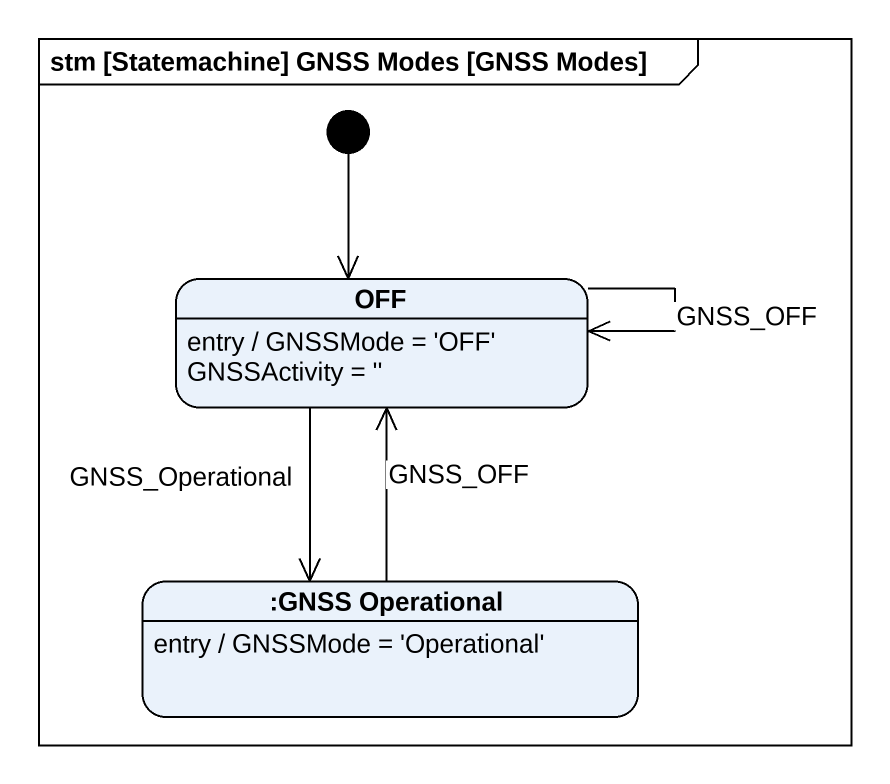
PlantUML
@startuml
mainframe stm [Statemachine] GNSS Modes [GNSS Modes]
hide empty description
state OFF
OFF : entry / GNSSMode = 'OFF' GNSSActivity = ''
state ":GNSS Operational" as GNSS_Operational
GNSS_Operational : entry / GNSSMode = 'Operational'
[*] --> OFF
OFF --> OFF : GNSS_OFF
OFF --> GNSS_Operational : GNSS_Operational
GNSS_Operational -up-> OFF : GNSS_OFF
@enduml
